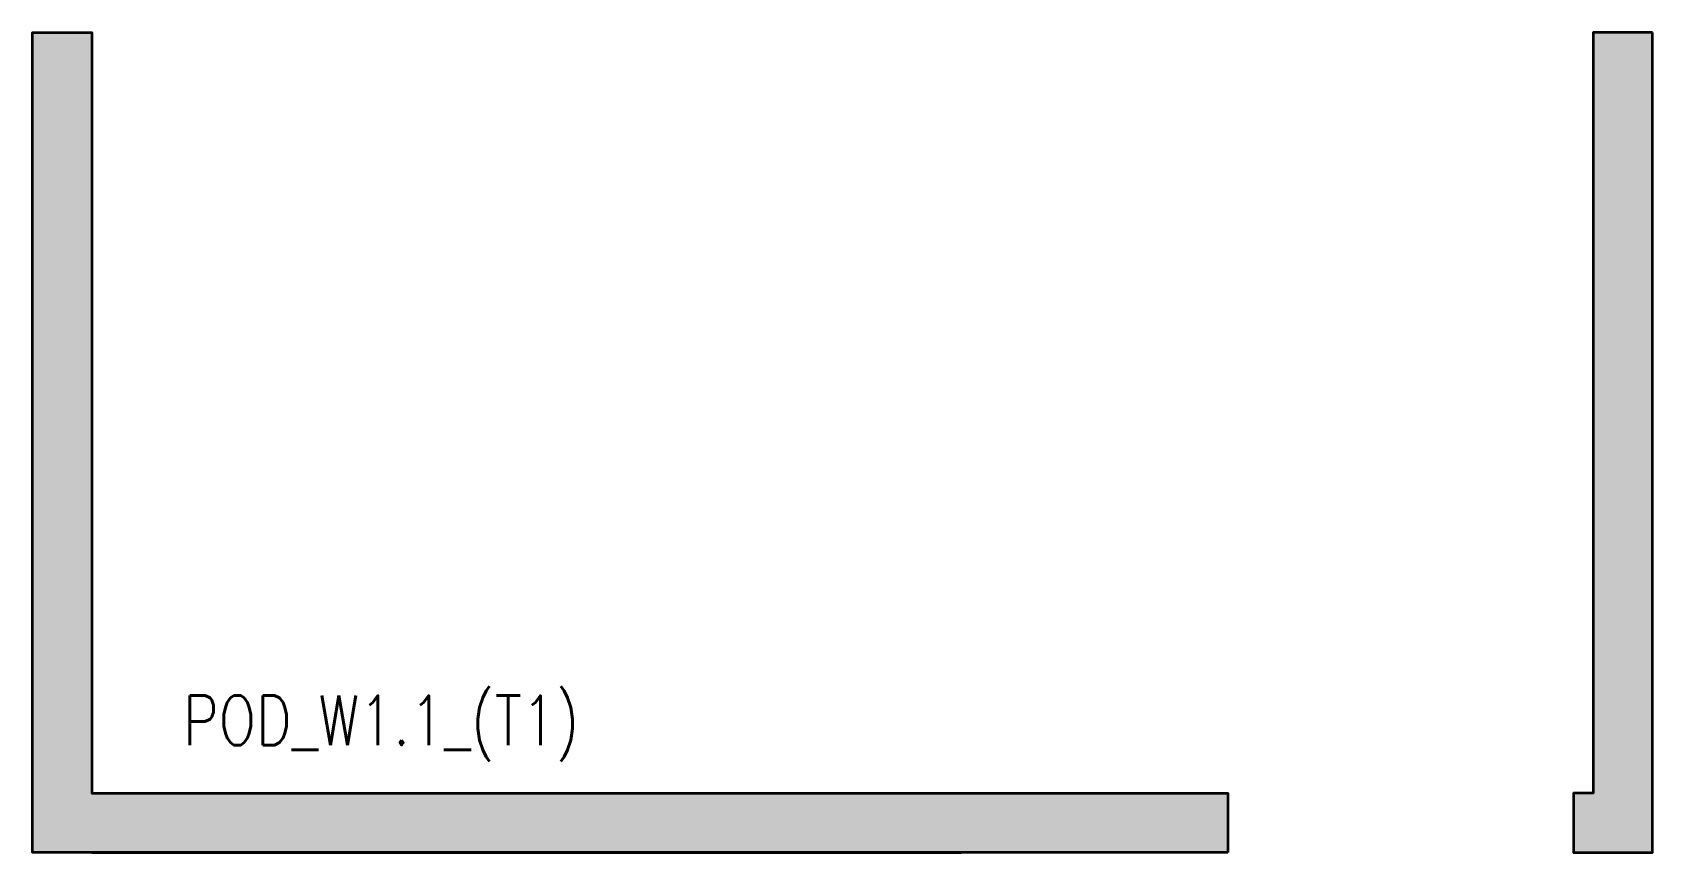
# Model space of a CAD drawing. Header units: millimetres. Extents: x 17700 to 25900, y 85350 to 89500.
import ezdxf

# ---------------------------------------------------------------- set-up
doc = ezdxf.new("R2010")
doc.units = ezdxf.units.MM
doc.header["$MEASUREMENT"] = 0
doc.layers.get('Defpoints').update_dxf_attribs({"color": 151, "lineweight": 9})
doc.layers.add('NDC_S_HATCH COLUMN AND WALL', color=251, linetype='Continuous', lineweight=13)
doc.layers.add('NDC_S_WALL', color=6, linetype='Continuous', lineweight=35)
doc.styles.add('NDC_BAR 2', font='romans.shx', dxfattribs={"width": 0.8})

msp = doc.modelspace()

# ---------------------------------------------------------------- hatches: boundary and pattern name
at = {"layer": 'NDC_S_HATCH COLUMN AND WALL'}
h = msp.add_hatch(color=256, dxfattribs=at)
h.dxf.hatch_style = 1
h.paths.add_polyline_path([(17700, 89500), (17700, 85350), (22600, 85350), (23750, 85350), (23750, 85650), (18000, 85650), (18000, 89500)])
h.paths.add_polyline_path([(25600, 89500), (25600, 85650), (25500, 85650), (25500, 85350.1), (25900, 85350), (25900, 89500)])

# ---------------------------------------------------------------- linework, layer by layer
at = {"layer": 'NDC_S_WALL'}
for points in [[(23750, 85350), (22600, 85350), (22600, 85350), (17700, 85350), (17700, 89500), (18000, 89500), (18000, 85650), (23750, 85650)], [(25900, 89500), (25600, 89500), (25600, 85650), (25500, 85650), (25500, 85350.1), (25900, 85350)]]:
    msp.add_lwpolyline(points, close=True, dxfattribs=at)
msp.add_lwpolyline([(18000, 85350), (22400, 85350)], dxfattribs=at)

# ---------------------------------------------------------------- texts
at = {"layer": 'Defpoints', "style": 'NDC_BAR 2', "width": 0.8}
msp.add_text('POD_W1.1_(T1)', height=250, dxfattribs=at).set_placement((18462.7, 85894.3))

doc.saveas('drawing.dxf')
